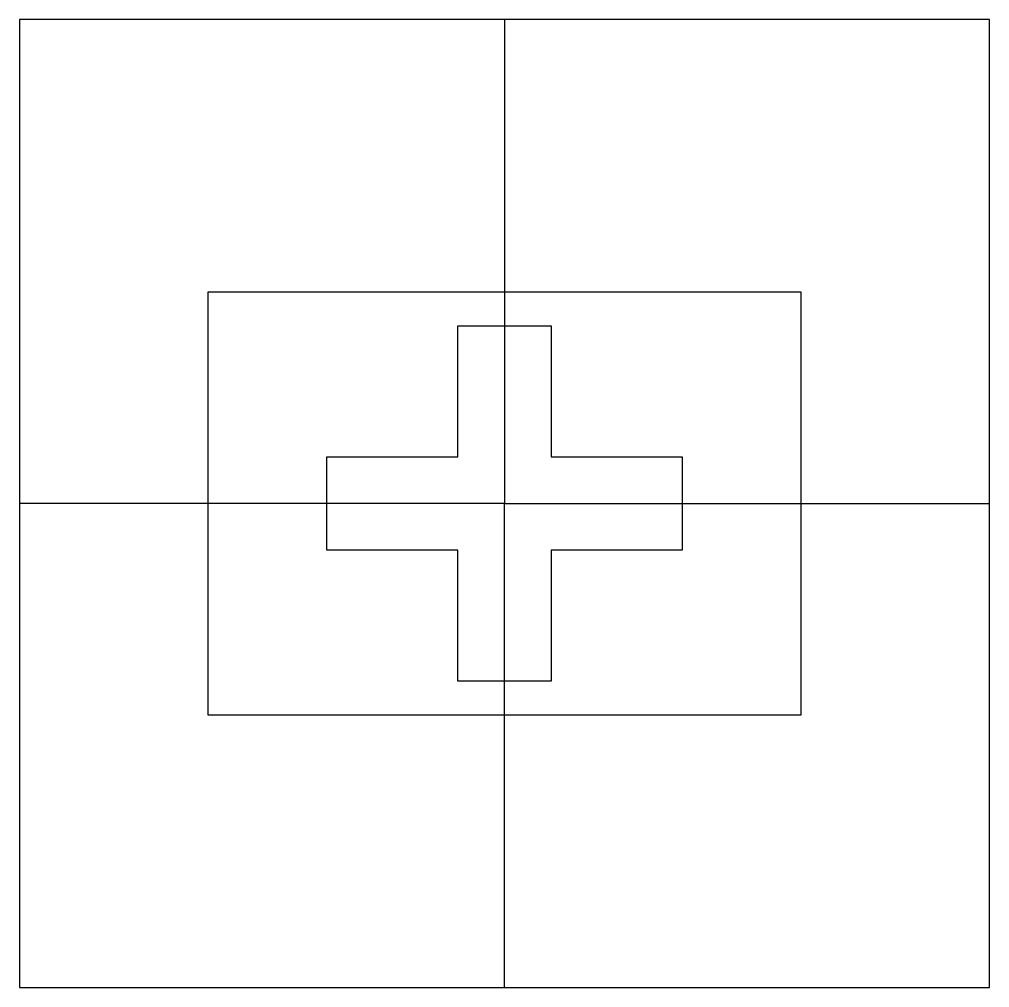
# Model space of a CAD drawing. Header units: millimetres. Extents: x -5.7 to 5.7, y -5.7 to 5.7.
import ezdxf

# ---------------------------------------------------------------- set-up
doc = ezdxf.new("R2010")
doc.units = ezdxf.units.MM
doc.layers.get('0').update_dxf_attribs({"linetype": 'CONTINUOUS'})

msp = doc.modelspace()

# ---------------------------------------------------------------- linework, layer by layer
for points in [[(-5.731, -5.721), (5.731, -5.721), (5.731, 5.721), (0, 5.721), (0, 0), (-5.731, 0)], [(5.731, 5.721), (-5.731, 5.721), (-5.731, -5.721), (0, -5.721), (0, 0), (5.731, 0)], [(-3.5, 2.5), (3.5, 2.5), (3.5, -2.5), (-3.5, -2.5)], [(-2.1, -0.55), (-2.1, 0.55), (-0.55, 0.55), (-0.55, 2.1), (0.55, 2.1), (0.55, 0.55), (2.1, 0.55), (2.1, -0.55), (0.55, -0.55), (0.55, -2.1), (-0.55, -2.1), (-0.55, -0.55)]]:
    msp.add_lwpolyline(points, close=True)
msp.add_point((0, 0))

doc.saveas('drawing.dxf')
